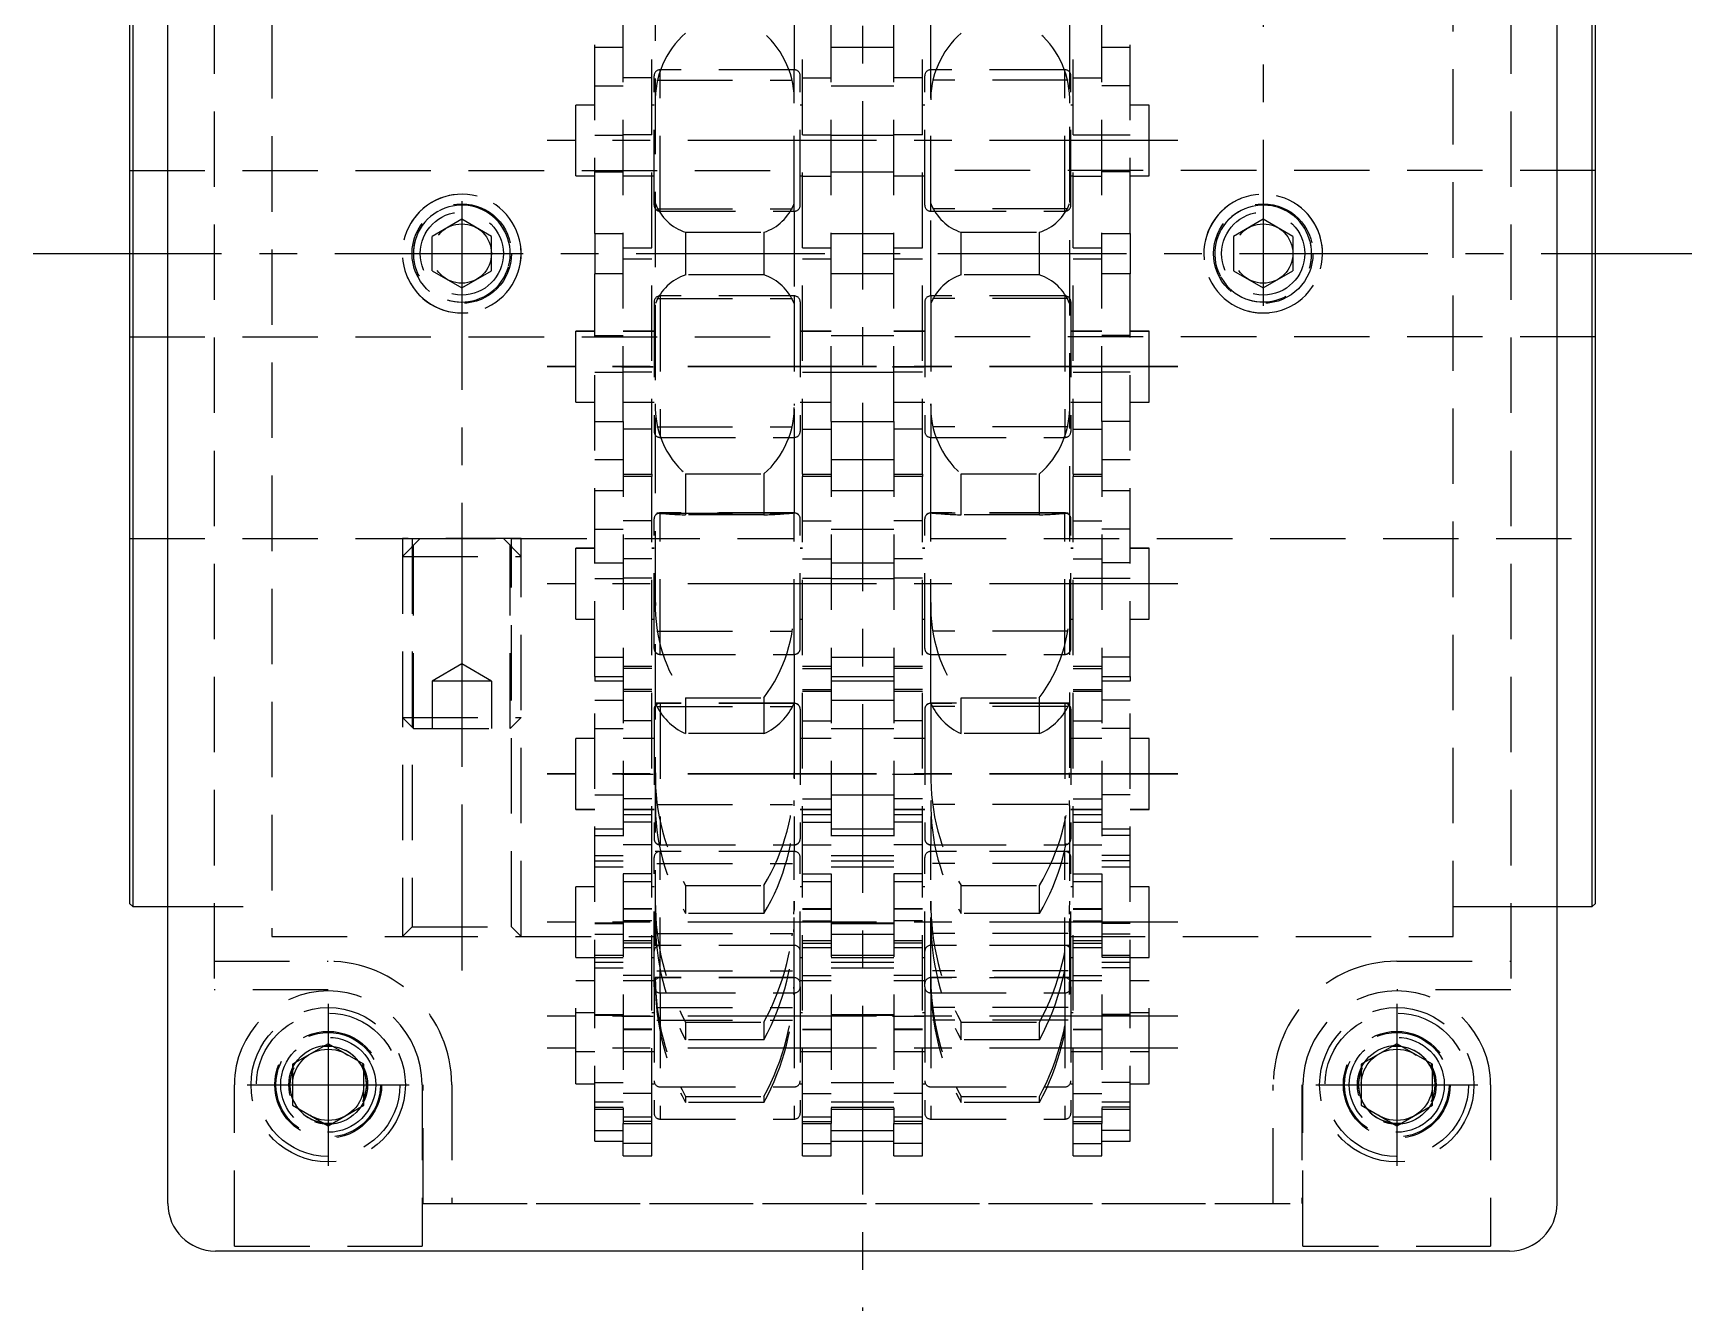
# Model space of a CAD drawing. Extents: x -8 to 371, y -8 to 402.
# Drawn here: x -8.1 to 131.6, y 224.2 to 331.8 of the extents above; entities that cross this region are included whole.
import ezdxf

# ---------------------------------------------------------------- set-up
doc = ezdxf.new("R2010")
doc.units = 0
doc.header["$LTSCALE"] = 0.5
doc.linetypes.add('CENTER', pattern=[50.8, 31.75, -6.35, 6.35, -6.35])
doc.linetypes.add('DASHED', pattern=[19.05, 12.7, -6.35])
for name, color, linetype in [('MSM_CENTER', 1, 'CENTER'), ('MSM_CONTINUOUS', 7, 'CONTINUOUS'), ('MSM_DASHED', 4, 'DASHED')]:
    doc.layers.add(name, color=color, linetype=linetype)

msp = doc.modelspace()

# ---------------------------------------------------------------- linework, layer by layer
at = {"layer": 'MSM_CENTER'}
for p, q in [((61.75, 402.26), (61.75, 224.18)), ((95.5, 373.6), (95.5, 308.82)), ((88.32, 322.75), (35.18, 322.75)), ((88.32, 322.74), (35.18, 322.74)), ((28, 317.62), (28, 252.85)), ((-8.1, 313.22), (131.6, 313.22)), ((88.32, 303.7), (35.18, 303.7)), ((88.32, 303.69), (35.18, 303.69)), ((41.48, 303.7), (44.12, 303.7)), ((41.48, 303.69), (44.12, 303.69)), ((59.22, 303.7), (56.58, 303.7)), ((59.22, 303.69), (56.58, 303.69)), ((64.28, 303.7), (66.92, 303.7)), ((64.28, 303.69), (66.92, 303.69)), ((82.02, 303.7), (79.38, 303.7)), ((82.02, 303.69), (79.38, 303.69)), ((88.32, 285.42), (35.18, 285.42)), ((88.32, 285.41), (35.18, 285.41)), ((88.32, 269.4), (35.18, 269.4)), ((88.32, 269.39), (35.18, 269.39)), ((41.48, 269.39), (44.12, 269.39)), ((41.48, 269.39), (44.12, 269.39)), ((59.22, 269.39), (56.58, 269.39)), ((59.22, 269.39), (56.58, 269.39)), ((64.28, 269.39), (66.92, 269.39)), ((64.28, 269.39), (66.92, 269.39)), ((82.02, 269.39), (79.38, 269.39)), ((82.02, 269.39), (79.38, 269.39)), ((88.32, 256.92), (35.18, 256.92)), ((88.32, 256.91), (35.18, 256.91)), ((16.75, 250.05), (16.75, 236.4)), ((88.32, 249), (35.18, 249)), ((88.32, 249), (35.18, 249)), ((41.48, 249), (44.12, 249)), ((59.22, 249), (56.58, 249)), ((64.28, 249), (66.92, 249)), ((82.02, 249), (79.38, 249)), ((106.75, 250.05), (106.75, 236.4)), ((88.32, 246.29), (35.18, 246.29)), ((9.93, 243.22), (23.58, 243.22)), ((99.93, 243.22), (113.58, 243.22))]:
    msp.add_line(p, q, dxfattribs=at)
at = {"layer": 'MSM_CONTINUOUS'}
for p, q in [((3.25, 233.22), (3.25, 393.22)), ((120.25, 233.22), (120.25, 393.22)), ((0, 367.94), (0, 258.5)), ((0.28, 368.22), (0.28, 258.22)), ((123.22, 258.22), (123.22, 368.22)), ((123.5, 258.5), (123.5, 367.94)), ((0, 258.5), (0.28, 258.22)), ((123.22, 258.22), (123.5, 258.5)), ((0.28, 258.22), (3.25, 258.22)), ((120.25, 258.22), (123.22, 258.22)), ((116.25, 229.22), (7.25, 229.22)), ((116.25, 229.22), (7.25, 229.22))]:
    msp.add_line(p, q, dxfattribs=at)
for centre, start, end in [((7.25, 233.22), 180, 270), ((7.25, 233.22), 180, 270), ((116.25, 233.22), 270, 0), ((116.25, 233.22), 270, 0)]:
    msp.add_arc(centre, 4, start, end, dxfattribs=at)
at = {"layer": 'MSM_DASHED'}
for p, q in [((44.3, 375.58), (44.3, 250.86)), ((79.2, 250.86), (79.2, 375.58)), ((7.15, 372.82), (7.15, 251.22)), ((116.35, 372.82), (116.35, 251.22)), ((12, 370.72), (12, 255.72)), ((111.5, 255.72), (111.5, 370.72)), ((39.2, 314.92), (39.2, 348.84)), ((84.3, 314.92), (84.3, 348.84)), ((41.6, 299.08), (41.6, 340.56)), ((59.1, 299.08), (59.1, 340.56)), ((64.4, 299.08), (64.4, 340.56)), ((81.9, 299.08), (81.9, 340.56)), ((56, 335.06), (56, 328.7)), ((67.5, 328.7), (67.5, 335.06)), ((44, 294.65), (44, 331.79)), ((56.7, 294.65), (56.7, 331.79)), ((66.8, 294.65), (66.8, 331.79)), ((79.5, 294.65), (79.5, 331.79)), ((41.6, 330.57), (39.2, 330.57)), ((64.4, 330.57), (59.1, 330.57)), ((84.3, 330.57), (81.9, 330.57)), ((56, 328.7), (44.7, 328.7)), ((44.7, 316.79), (44.7, 328.7)), ((56, 328.7), (44.7, 328.7)), ((44.7, 328.7), (44.7, 328.7)), ((56, 316.79), (56, 328.7)), ((67.5, 316.79), (67.5, 328.7)), ((78.8, 328.7), (67.5, 328.7)), ((78.8, 328.7), (67.5, 328.7)), ((78.81, 328.66), (78.79, 328.7)), ((78.8, 316.79), (78.8, 328.7)), ((78.8, 328.7), (78.8, 328.7)), ((39.2, 327.35), (41.6, 327.35)), ((44, 328.03), (41.6, 328.03)), ((44.2, 317.29), (44.2, 328.2)), ((44.2, 328.2), (44.2, 328.2)), ((44.44, 327.82), (55.86, 327.82)), ((56.5, 317.29), (56.5, 328.2)), ((56.5, 328.2), (56.5, 328.2)), ((56.7, 328.03), (59.1, 328.03)), ((59.1, 327.35), (64.4, 327.35)), ((66.8, 328.03), (64.4, 328.03)), ((67, 317.29), (67, 328.2)), ((67, 328.2), (67, 328.2)), ((79.06, 327.82), (67.64, 327.82)), ((79.3, 317.29), (79.3, 328.2)), ((79.3, 328.2), (79.3, 328.2)), ((79.5, 328.03), (81.9, 328.03)), ((84.3, 327.35), (81.9, 327.35)), ((39.2, 325.73), (37.6, 325.73)), ((37.6, 325.72), (37.6, 325.73)), ((37.6, 319.76), (37.6, 325.72)), ((39.2, 325.72), (37.6, 325.72)), ((44.2, 325.73), (44, 325.73)), ((44.2, 325.72), (44, 325.72)), ((56.7, 325.73), (56.5, 325.73)), ((56.7, 325.72), (56.5, 325.72)), ((67, 325.73), (66.8, 325.73)), ((67, 325.72), (66.8, 325.72)), ((79.5, 325.73), (79.3, 325.73)), ((79.5, 325.72), (79.3, 325.72)), ((85.9, 325.73), (84.3, 325.73)), ((85.9, 325.72), (84.3, 325.72)), ((85.9, 325.72), (85.9, 325.73)), ((85.9, 319.76), (85.9, 325.72)), ((39.2, 323.2), (41.6, 323.2)), ((44, 323.22), (41.6, 323.22)), ((56.7, 323.22), (59.1, 323.22)), ((59.1, 323.2), (64.4, 323.2)), ((66.8, 323.22), (64.4, 323.22)), ((79.5, 323.22), (81.9, 323.22)), ((84.3, 323.2), (81.9, 323.2)), ((0, 320.22), (56, 320.22)), ((39.2, 320.11), (41.6, 320.11)), ((59.1, 320.11), (64.4, 320.11)), ((123.5, 320.22), (67.5, 320.22)), ((84.3, 320.11), (81.9, 320.11)), ((37.6, 319.77), (39.2, 319.77)), ((37.6, 319.76), (39.2, 319.76)), ((44, 319.74), (41.6, 319.74)), ((44, 319.77), (44.2, 319.77)), ((44, 319.76), (44.2, 319.76)), ((56.5, 319.77), (56.7, 319.77)), ((56.5, 319.76), (56.7, 319.76)), ((56.7, 319.74), (59.1, 319.74)), ((66.8, 319.74), (64.4, 319.74)), ((66.8, 319.77), (67, 319.77)), ((66.8, 319.76), (67, 319.76)), ((79.3, 319.77), (79.5, 319.77)), ((79.3, 319.76), (79.5, 319.76)), ((79.5, 319.74), (81.9, 319.74)), ((84.3, 319.77), (85.9, 319.77)), ((84.3, 319.76), (85.9, 319.76)), ((28, 316.11), (25.5, 314.66)), ((30.5, 314.66), (28, 316.11)), ((44.44, 317), (55.86, 317)), ((44.7, 316.79), (56, 316.79)), ((44.7, 316.79), (56, 316.79)), ((56, 316.79), (56, 309.65)), ((67.5, 316.79), (78.8, 316.79)), ((67.5, 316.79), (78.8, 316.79)), ((67.5, 309.65), (67.5, 316.79)), ((79.06, 317), (67.64, 317)), ((95.5, 316.11), (93, 314.66)), ((98, 314.66), (95.5, 316.11)), ((25.5, 311.78), (25.5, 314.66)), ((30.5, 311.78), (30.5, 314.66)), ((39.2, 314.92), (41.6, 314.92)), ((39.2, 314.92), (39.2, 311.51)), ((46.85, 315.01), (53.45, 315.01)), ((46.85, 315.01), (46.85, 311.43)), ((53.45, 315.01), (53.45, 311.43)), ((59.1, 314.92), (64.4, 314.92)), ((70.05, 315.01), (76.65, 315.01)), ((70.05, 311.43), (70.05, 315.01)), ((76.65, 311.43), (76.65, 315.01)), ((81.9, 314.92), (84.3, 314.92)), ((84.3, 314.92), (84.3, 311.51)), ((93, 314.66), (93, 311.78)), ((98, 314.66), (98, 311.78)), ((41.6, 313.7), (44, 313.7)), ((56.7, 313.7), (59.1, 313.7)), ((64.4, 313.7), (66.8, 313.7)), ((79.5, 313.7), (81.9, 313.7)), ((25.5, 311.78), (28, 310.33)), ((28, 310.33), (30.5, 311.78)), ((44, 312.75), (41.6, 312.75)), ((59.1, 312.75), (56.7, 312.75)), ((66.8, 312.75), (64.4, 312.75)), ((81.9, 312.75), (79.5, 312.75)), ((93, 311.78), (95.5, 310.33)), ((95.5, 310.33), (98, 311.78)), ((39.2, 277.59), (39.2, 311.51)), ((41.6, 311.51), (39.2, 311.51)), ((53.45, 311.43), (46.85, 311.43)), ((64.4, 311.51), (59.1, 311.51)), ((76.65, 311.43), (70.05, 311.43)), ((84.3, 311.51), (81.9, 311.51)), ((84.3, 277.59), (84.3, 311.51)), ((44.2, 309.15), (44.2, 298.24)), ((44.2, 309.15), (44.2, 309.15)), ((44.44, 309.44), (55.86, 309.44)), ((44.7, 309.65), (44.7, 297.74)), ((56, 309.65), (44.7, 309.65)), ((56, 309.65), (44.7, 309.65)), ((44.7, 309.65), (44.7, 309.65)), ((56, 309.65), (56, 297.74)), ((56.5, 309.15), (56.5, 298.24)), ((56.5, 309.15), (56.5, 309.15)), ((67, 309.15), (67, 298.24)), ((67, 309.15), (67, 309.15)), ((67.5, 309.65), (67.5, 297.74)), ((78.8, 309.65), (67.5, 309.65)), ((78.8, 309.65), (67.5, 309.65)), ((79.06, 309.44), (67.64, 309.44)), ((78.8, 309.65), (78.8, 297.74)), ((78.8, 309.65), (78.8, 309.65)), ((79.3, 309.15), (79.3, 298.24)), ((79.3, 309.15), (79.3, 309.15)), ((0, 306.22), (56, 306.22)), ((39.2, 306.68), (37.6, 306.68)), ((37.6, 306.67), (37.6, 306.68)), ((39.2, 306.67), (37.6, 306.67)), ((37.6, 300.71), (37.6, 306.67)), ((39.2, 306.33), (41.6, 306.33)), ((44, 306.69), (41.6, 306.69)), ((44, 306.68), (41.6, 306.68)), ((44.2, 306.68), (41.6, 306.68)), ((44.2, 306.67), (41.6, 306.67)), ((44, 306.67), (41.6, 306.67)), ((59.1, 306.68), (56.5, 306.68)), ((59.1, 306.67), (56.5, 306.67)), ((56.7, 306.69), (59.1, 306.69)), ((59.1, 306.68), (56.7, 306.68)), ((59.1, 306.67), (56.7, 306.67)), ((59.1, 306.33), (64.4, 306.33)), ((66.8, 306.69), (64.4, 306.69)), ((66.8, 306.68), (64.4, 306.68)), ((67, 306.68), (64.4, 306.68)), ((67, 306.67), (64.4, 306.67)), ((66.8, 306.67), (64.4, 306.67)), ((123.5, 306.22), (67.5, 306.22)), ((81.9, 306.68), (79.3, 306.68)), ((81.9, 306.67), (79.3, 306.67)), ((79.5, 306.69), (81.9, 306.69)), ((81.9, 306.68), (79.5, 306.68)), ((81.9, 306.67), (79.5, 306.67)), ((84.3, 306.33), (81.9, 306.33)), ((85.9, 306.68), (84.3, 306.68)), ((85.9, 306.67), (84.3, 306.67)), ((85.9, 306.67), (85.9, 306.68)), ((85.9, 300.71), (85.9, 306.67)), ((39.2, 303.23), (41.6, 303.23)), ((44, 303.23), (41.6, 303.23)), ((56.7, 303.23), (59.1, 303.23)), ((59.1, 303.23), (64.4, 303.23)), ((66.8, 303.23), (64.4, 303.23)), ((79.5, 303.23), (81.9, 303.23)), ((84.3, 303.23), (81.9, 303.23)), ((37.6, 300.72), (39.2, 300.72)), ((37.6, 300.71), (39.2, 300.71)), ((41.6, 300.72), (44, 300.72)), ((41.6, 300.72), (44.2, 300.72)), ((41.6, 300.71), (44.2, 300.71)), ((41.6, 300.71), (44, 300.71)), ((56, 300.56), (56, 300.42)), ((56.5, 300.72), (59.1, 300.72)), ((56.5, 300.71), (59.1, 300.71)), ((56.7, 300.72), (59.1, 300.72)), ((56.7, 300.71), (59.1, 300.71)), ((64.4, 300.72), (66.8, 300.72)), ((64.4, 300.72), (67, 300.72)), ((64.4, 300.71), (67, 300.71)), ((64.4, 300.71), (66.8, 300.71)), ((67.5, 300.42), (67.5, 300.56)), ((79.3, 300.72), (81.9, 300.72)), ((79.3, 300.71), (81.9, 300.71)), ((79.5, 300.72), (81.9, 300.72)), ((79.5, 300.71), (81.9, 300.71)), ((84.3, 300.72), (85.9, 300.72)), ((84.3, 300.71), (85.9, 300.71)), ((39.2, 299.08), (41.6, 299.08)), ((41.6, 299.08), (41.6, 260.34)), ((59.1, 299.08), (59.1, 260.34)), ((59.1, 299.08), (64.4, 299.08)), ((64.4, 299.08), (64.4, 260.34)), ((81.9, 299.08), (81.9, 260.34)), ((84.3, 299.08), (81.9, 299.08)), ((44, 298.42), (41.6, 298.42)), ((44.44, 298.62), (55.86, 298.62)), ((44.69, 297.77), (44.71, 297.73)), ((44.7, 297.74), (56, 297.74)), ((44.7, 297.74), (56, 297.74)), ((56, 297.74), (56, 291.38)), ((56.7, 298.42), (59.1, 298.42)), ((66.8, 298.42), (64.4, 298.42)), ((67.5, 297.74), (78.8, 297.74)), ((67.5, 297.74), (78.8, 297.74)), ((67.5, 291.38), (67.5, 297.74)), ((79.06, 298.62), (67.64, 298.62)), ((78.79, 297.73), (78.8, 297.77)), ((79.5, 298.42), (81.9, 298.42)), ((39.2, 295.88), (41.6, 295.88)), ((59.1, 295.88), (64.4, 295.88)), ((81.9, 295.88), (84.3, 295.88)), ((41.6, 294.65), (44, 294.65)), ((44, 294.46), (41.6, 294.46)), ((44, 294.65), (44, 294.46)), ((44, 260.34), (44, 294.46)), ((46.85, 294.66), (46.85, 291.22)), ((46.85, 294.66), (53.45, 294.66)), ((53.45, 294.66), (53.45, 291.22)), ((56.7, 294.65), (56.7, 294.46)), ((56.7, 294.65), (59.1, 294.65)), ((56.7, 260.34), (56.7, 294.46)), ((59.1, 294.46), (56.7, 294.46)), ((64.4, 294.65), (66.8, 294.65)), ((66.8, 294.46), (64.4, 294.46)), ((66.8, 294.65), (66.8, 294.46)), ((66.8, 260.34), (66.8, 294.46)), ((70.05, 294.66), (76.65, 294.66)), ((70.05, 291.22), (70.05, 294.66)), ((76.65, 291.22), (76.65, 294.66)), ((79.5, 294.65), (79.5, 294.46)), ((79.5, 294.65), (81.9, 294.65)), ((79.5, 260.34), (79.5, 294.46)), ((81.9, 294.46), (79.5, 294.46)), ((41.6, 293.24), (39.2, 293.24)), ((64.4, 293.24), (59.1, 293.24)), ((84.3, 293.24), (81.9, 293.24)), ((44, 290.7), (41.6, 290.7)), ((44.2, 290.87), (44.2, 290.88)), ((44.2, 279.96), (44.2, 290.87)), ((55.87, 291.37), (44.43, 291.37)), ((44.43, 291.37), (44.44, 291.37)), ((44.44, 291.37), (55.86, 291.37)), ((56, 291.38), (44.7, 291.38)), ((44.7, 291.37), (44.7, 291.38)), ((56, 291.37), (44.7, 291.37)), ((44.7, 279.46), (44.7, 291.37)), ((53.45, 291.22), (46.85, 291.22)), ((55.86, 291.37), (55.87, 291.37)), ((56, 279.46), (56, 291.37)), ((56.5, 290.87), (56.5, 290.88)), ((56.5, 279.96), (56.5, 290.87)), ((56.7, 290.7), (59.1, 290.7)), ((66.8, 290.7), (64.4, 290.7)), ((67, 290.87), (67, 290.88)), ((67, 279.96), (67, 290.87)), ((78.8, 291.38), (67.5, 291.38)), ((78.8, 291.37), (67.5, 291.37)), ((67.5, 279.46), (67.5, 291.37)), ((79.07, 291.37), (67.63, 291.37)), ((67.63, 291.37), (67.64, 291.37)), ((79.06, 291.37), (67.64, 291.37)), ((76.65, 291.22), (70.05, 291.22)), ((78.8, 291.37), (78.8, 291.38)), ((78.8, 279.46), (78.8, 291.37)), ((79.06, 291.37), (79.07, 291.37)), ((79.3, 290.87), (79.3, 290.88)), ((79.3, 279.96), (79.3, 290.87)), ((79.5, 290.7), (81.9, 290.7)), ((0, 289.22), (23.82, 289.22)), ((23, 289.22), (23, 255.72)), ((24.5, 289.22), (23, 287.72)), ((23, 289.22), (33, 289.22)), ((33, 289.22), (23, 289.22)), ((23.81, 289.22), (23.81, 256.53)), ((24.5, 289.22), (31.5, 289.22)), ((33, 287.72), (31.5, 289.22)), ((32.17, 289.22), (56, 289.22)), ((32.19, 256.53), (32.19, 289.22)), ((33, 255.72), (33, 289.22)), ((39.2, 290.02), (41.6, 290.02)), ((59.1, 290.02), (64.4, 290.02)), ((67.5, 289.22), (123.5, 289.22)), ((84.3, 290.02), (81.9, 290.02)), ((23.92, 273.22), (23.92, 288.64)), ((32.08, 273.22), (32.08, 288.64)), ((39.2, 288.4), (37.6, 288.4)), ((37.6, 288.39), (37.6, 288.4)), ((39.2, 288.39), (37.6, 288.39)), ((37.6, 282.43), (37.6, 288.39)), ((44.2, 288.4), (44, 288.4)), ((44.2, 288.39), (44, 288.39)), ((56.7, 288.4), (56.5, 288.4)), ((56.7, 288.39), (56.5, 288.39)), ((67, 288.4), (66.8, 288.4)), ((67, 288.39), (66.8, 288.39)), ((79.5, 288.4), (79.3, 288.4)), ((79.5, 288.39), (79.3, 288.39)), ((85.9, 288.4), (84.3, 288.4)), ((85.9, 288.39), (84.3, 288.39)), ((85.9, 288.39), (85.9, 288.4)), ((85.9, 282.43), (85.9, 288.39)), ((23, 287.72), (33, 287.72)), ((39.2, 287.18), (41.6, 287.18)), ((44, 287.5), (41.6, 287.5)), ((56.7, 287.5), (59.1, 287.5)), ((59.1, 287.18), (64.4, 287.18)), ((66.8, 287.5), (64.4, 287.5)), ((79.5, 287.5), (81.9, 287.5)), ((84.3, 287.18), (81.9, 287.18)), ((39.2, 285.87), (41.6, 285.87)), ((44, 285.89), (41.6, 285.89)), ((56.7, 285.89), (59.1, 285.89)), ((59.1, 285.87), (64.4, 285.87)), ((66.8, 285.89), (64.4, 285.89)), ((79.5, 285.89), (81.9, 285.89)), ((84.3, 285.87), (81.9, 285.87)), ((37.6, 282.44), (39.2, 282.44)), ((37.6, 282.43), (39.2, 282.43)), ((44, 282.44), (44.2, 282.44)), ((44, 282.43), (44.2, 282.43)), ((56.5, 282.44), (56.7, 282.44)), ((56.5, 282.43), (56.7, 282.43)), ((66.8, 282.44), (67, 282.44)), ((66.8, 282.43), (67, 282.43)), ((79.3, 282.44), (79.5, 282.44)), ((79.3, 282.43), (79.5, 282.43)), ((84.3, 282.44), (85.9, 282.44)), ((84.3, 282.43), (85.9, 282.43)), ((44.44, 281.43), (55.86, 281.43)), ((79.06, 281.43), (67.64, 281.43)), ((44.7, 279.47), (56, 279.47)), ((44.7, 279.46), (56, 279.46)), ((56, 279.47), (56, 275.35)), ((67.5, 279.47), (78.8, 279.47)), ((67.5, 275.35), (67.5, 279.47)), ((67.5, 279.46), (78.8, 279.46)), ((28, 278.66), (25.5, 277.22)), ((30.5, 277.22), (28, 278.66)), ((39.2, 279.22), (41.6, 279.22)), ((44, 278.44), (41.6, 278.44)), ((44, 278.28), (41.6, 278.28)), ((59.1, 278.44), (56.7, 278.44)), ((56.7, 278.28), (59.1, 278.28)), ((59.1, 279.22), (64.4, 279.22)), ((66.8, 278.44), (64.4, 278.44)), ((66.8, 278.28), (64.4, 278.28)), ((81.9, 278.44), (79.5, 278.44)), ((79.5, 278.28), (81.9, 278.28)), ((84.3, 279.22), (81.9, 279.22)), ((25.5, 277.22), (25.5, 273.22)), ((30.5, 277.22), (25.5, 277.22)), ((28, 277.22), (28, 273.22)), ((30.5, 277.22), (30.5, 273.22)), ((39.2, 277.59), (39.2, 277.21)), ((39.2, 277.59), (41.6, 277.59)), ((39.2, 249.09), (39.2, 277.21)), ((41.6, 277.21), (39.2, 277.21)), ((59.1, 277.59), (64.4, 277.59)), ((64.4, 277.21), (59.1, 277.21)), ((81.9, 277.59), (84.3, 277.59)), ((84.3, 277.21), (81.9, 277.21)), ((84.3, 277.59), (84.3, 277.21)), ((84.3, 249.09), (84.3, 277.21)), ((39.2, 275.6), (41.6, 275.6)), ((44, 276.52), (41.6, 276.52)), ((41.6, 276.38), (44, 276.38)), ((56, 275.35), (44.3, 275.35)), ((56, 275.35), (44.7, 275.35)), ((44.7, 275.35), (44.7, 275.34)), ((56, 275.34), (44.7, 275.34)), ((44.7, 275.34), (44.7, 263.43)), ((46.85, 275.81), (53.45, 275.81)), ((46.85, 275.81), (46.85, 272.8)), ((53.45, 275.81), (53.45, 272.8)), ((56, 275.34), (56, 263.43)), ((56.7, 276.52), (59.1, 276.52)), ((56.7, 276.38), (59.1, 276.38)), ((59.1, 275.6), (64.4, 275.6)), ((66.8, 276.52), (64.4, 276.52)), ((64.4, 276.38), (66.8, 276.38)), ((78.8, 275.35), (67.5, 275.35)), ((79.2, 275.35), (67.5, 275.35)), ((78.8, 275.34), (67.5, 275.34)), ((67.5, 275.34), (67.5, 263.43)), ((70.05, 275.81), (76.65, 275.81)), ((70.05, 272.8), (70.05, 275.81)), ((76.65, 272.8), (76.65, 275.81)), ((78.8, 275.35), (78.8, 275.34)), ((78.8, 275.34), (78.8, 263.43)), ((79.5, 276.52), (81.9, 276.52)), ((79.5, 276.38), (81.9, 276.38)), ((84.3, 275.6), (81.9, 275.6)), ((23, 274.14), (23.92, 273.22)), ((23, 274.14), (33, 274.14)), ((32.08, 273.22), (33, 274.14)), ((44, 273.88), (41.6, 273.88)), ((44.2, 274.85), (44.2, 274.84)), ((44.2, 274.84), (44.2, 263.93)), ((44.44, 275.07), (55.86, 275.07)), ((56.5, 274.85), (56.5, 274.84)), ((56.5, 274.84), (56.5, 263.93)), ((56.7, 273.88), (59.1, 273.88)), ((66.8, 273.88), (64.4, 273.88)), ((67, 274.85), (67, 274.84)), ((67, 274.84), (67, 263.93)), ((79.06, 275.07), (67.64, 275.07)), ((79.3, 274.85), (79.3, 274.84)), ((79.3, 274.84), (79.3, 263.93)), ((79.5, 273.88), (81.9, 273.88)), ((23.92, 273.22), (32.08, 273.22)), ((39.2, 273.22), (41.6, 273.22)), ((53.45, 272.8), (46.85, 272.8)), ((59.1, 273.22), (64.4, 273.22)), ((76.65, 272.8), (70.05, 272.8)), ((84.3, 273.22), (81.9, 273.22)), ((39.2, 272.38), (37.6, 272.38)), ((37.6, 272.37), (37.6, 272.38)), ((39.2, 272.37), (37.6, 272.37)), ((37.6, 266.41), (37.6, 272.37)), ((44.2, 272.38), (41.6, 272.38)), ((44, 272.37), (41.6, 272.37)), ((44.2, 272.37), (41.6, 272.37)), ((44, 272.37), (41.6, 272.37)), ((59.1, 272.38), (56.5, 272.38)), ((59.1, 272.37), (56.5, 272.37)), ((59.1, 272.37), (56.7, 272.37)), ((59.1, 272.37), (56.7, 272.37)), ((67, 272.38), (64.4, 272.38)), ((66.8, 272.37), (64.4, 272.37)), ((67, 272.37), (64.4, 272.37)), ((66.8, 272.37), (64.4, 272.37)), ((81.9, 272.38), (79.3, 272.38)), ((81.9, 272.37), (79.3, 272.37)), ((81.9, 272.37), (79.5, 272.37)), ((81.9, 272.37), (79.5, 272.37)), ((85.9, 272.38), (84.3, 272.38)), ((85.9, 272.37), (84.3, 272.37)), ((85.9, 272.37), (85.9, 272.38)), ((85.9, 266.41), (85.9, 272.37)), ((39.2, 267.64), (41.6, 267.64)), ((44, 267.29), (41.6, 267.29)), ((56.7, 267.29), (59.1, 267.29)), ((59.1, 267.64), (64.4, 267.64)), ((66.8, 267.29), (64.4, 267.29)), ((79.5, 267.29), (81.9, 267.29)), ((84.3, 267.64), (81.9, 267.64)), ((37.6, 266.42), (39.2, 266.42)), ((37.6, 266.41), (39.2, 266.41)), ((41.6, 266.42), (44.2, 266.42)), ((41.6, 266.41), (44, 266.41)), ((41.6, 266.41), (44.2, 266.41)), ((41.6, 266.41), (44, 266.41)), ((44, 265.96), (41.6, 265.96)), ((44.44, 266.81), (55.86, 266.81)), ((56.5, 266.42), (59.1, 266.42)), ((56.5, 266.41), (59.1, 266.41)), ((56.7, 266.41), (59.1, 266.41)), ((56.7, 266.41), (59.1, 266.41)), ((59.1, 265.96), (56.7, 265.96)), ((64.4, 266.42), (67, 266.42)), ((64.4, 266.41), (66.8, 266.41)), ((64.4, 266.41), (67, 266.41)), ((64.4, 266.41), (66.8, 266.41)), ((66.8, 265.96), (64.4, 265.96)), ((79.06, 266.81), (67.64, 266.81)), ((79.3, 266.42), (81.9, 266.42)), ((79.3, 266.41), (81.9, 266.41)), ((79.5, 266.41), (81.9, 266.41)), ((79.5, 266.41), (81.9, 266.41)), ((81.9, 265.96), (79.5, 265.96)), ((84.3, 266.42), (85.9, 266.42)), ((84.3, 266.41), (85.9, 266.41)), ((41.6, 264.74), (39.2, 264.74)), ((39.2, 264.2), (41.6, 264.2)), ((44, 265.33), (41.6, 265.33)), ((56.7, 265.33), (59.1, 265.33)), ((64.4, 264.74), (59.1, 264.74)), ((59.1, 264.2), (64.4, 264.2)), ((66.8, 265.33), (64.4, 265.33)), ((79.5, 265.33), (81.9, 265.33)), ((84.3, 264.74), (81.9, 264.74)), ((84.3, 264.2), (81.9, 264.2)), ((44, 263.43), (41.6, 263.43)), ((56, 262.87), (44.3, 262.87)), ((44.7, 263.44), (56, 263.44)), ((44.7, 263.43), (56, 263.43)), ((56, 262.87), (44.7, 262.87)), ((44.7, 262.87), (44.7, 262.87)), ((56, 262.87), (44.7, 262.87)), ((44.7, 250.96), (44.7, 262.87)), ((56, 263.44), (56, 262.83)), ((56, 250.96), (56, 262.83)), ((56.7, 263.43), (59.1, 263.43)), ((66.8, 263.43), (64.4, 263.43)), ((67.5, 263.44), (78.8, 263.44)), ((67.5, 262.83), (67.5, 263.44)), ((67.5, 263.43), (78.8, 263.43)), ((78.8, 262.87), (67.5, 262.87)), ((78.8, 262.87), (67.5, 262.87)), ((79.2, 262.87), (67.5, 262.87)), ((67.5, 250.96), (67.5, 262.83)), ((78.8, 262.87), (78.8, 262.87)), ((78.8, 250.96), (78.8, 262.87)), ((79.5, 263.43), (81.9, 263.43)), ((39.2, 262.52), (41.6, 262.52)), ((39.2, 262.09), (41.6, 262.09)), ((39.2, 261.58), (41.6, 261.58)), ((44.2, 262.37), (44.2, 262.37)), ((44.2, 251.46), (44.2, 262.37)), ((44.44, 261.86), (55.86, 261.86)), ((56.5, 262.37), (56.5, 262.37)), ((56.5, 251.46), (56.5, 262.37)), ((59.1, 262.52), (64.4, 262.52)), ((59.1, 262.09), (64.4, 262.09)), ((59.1, 261.58), (64.4, 261.58)), ((67, 262.37), (67, 262.37)), ((67, 251.46), (67, 262.37)), ((79.06, 261.86), (67.64, 261.86)), ((79.3, 262.37), (79.3, 262.37)), ((79.3, 251.46), (79.3, 262.37)), ((84.3, 262.52), (81.9, 262.52)), ((84.3, 262.09), (81.9, 262.09)), ((81.9, 261.58), (84.3, 261.58)), ((39.2, 259.9), (37.6, 259.9)), ((37.6, 259.89), (37.6, 259.9)), ((39.2, 259.89), (37.6, 259.89)), ((37.6, 253.93), (37.6, 259.89)), ((44, 260.98), (41.6, 260.98)), ((41.6, 260.34), (41.6, 239.95)), ((41.6, 260.34), (44, 260.34)), ((44, 239.95), (44, 260.34)), ((44.2, 259.9), (44, 259.9)), ((44.2, 259.89), (44, 259.89)), ((46.85, 260), (53.45, 260)), ((46.85, 260), (46.85, 257.65)), ((53.45, 260), (53.45, 257.65)), ((56.7, 259.9), (56.5, 259.9)), ((56.7, 259.89), (56.5, 259.89)), ((56.7, 260.98), (59.1, 260.98)), ((56.7, 239.95), (56.7, 260.34)), ((56.7, 260.34), (59.1, 260.34)), ((59.1, 260.34), (59.1, 239.95)), ((66.8, 260.98), (64.4, 260.98)), ((64.4, 260.34), (64.4, 239.95)), ((64.4, 260.34), (66.8, 260.34)), ((66.8, 239.95), (66.8, 260.34)), ((67, 259.9), (66.8, 259.9)), ((67, 259.89), (66.8, 259.89)), ((70.05, 260), (76.65, 260)), ((70.05, 257.65), (70.05, 260)), ((76.65, 257.65), (76.65, 260)), ((79.5, 259.9), (79.3, 259.9)), ((79.5, 259.89), (79.3, 259.89)), ((79.5, 260.98), (81.9, 260.98)), ((79.5, 239.95), (79.5, 260.34)), ((79.5, 260.34), (81.9, 260.34)), ((81.9, 260.34), (81.9, 239.95)), ((85.9, 259.9), (84.3, 259.9)), ((85.9, 259.89), (84.3, 259.89)), ((85.9, 259.89), (85.9, 259.9)), ((85.9, 253.93), (85.9, 259.89)), ((56, 258.69), (55.99, 257.93)), ((67.51, 257.93), (67.5, 258.69)), ((3.25, 258.22), (7.15, 258.22)), ((3.25, 258.22), (7.15, 258.22)), ((3.25, 258.22), (12, 258.22)), ((44, 258.05), (41.6, 258.05)), ((44, 258.01), (41.6, 258.01)), ((53.45, 257.65), (46.85, 257.65)), ((59.1, 258.05), (56.7, 258.05)), ((56.7, 258.01), (59.1, 258.01)), ((66.8, 258.05), (64.4, 258.05)), ((66.8, 258.01), (64.4, 258.01)), ((76.65, 257.65), (70.05, 257.65)), ((81.9, 258.05), (79.5, 258.05)), ((79.5, 258.01), (81.9, 258.01)), ((111.5, 258.22), (120.25, 258.22)), ((116.35, 258.22), (120.25, 258.22)), ((116.35, 258.22), (120.25, 258.22)), ((12, 255.72), (23.01, 255.72)), ((23.81, 256.53), (23, 255.72)), ((23.01, 255.72), (44.3, 255.72)), ((23.81, 256.53), (32.19, 256.53)), ((33, 255.72), (32.19, 256.53)), ((41.6, 256.82), (39.2, 256.82)), ((39.2, 256.8), (41.6, 256.8)), ((39.2, 255.91), (41.6, 255.91)), ((44, 257.02), (41.6, 257.02)), ((44.44, 255.96), (55.86, 255.96)), ((55.84, 255.77), (55.86, 255.96)), ((56.7, 257.02), (59.1, 257.02)), ((64.4, 256.82), (59.1, 256.82)), ((59.1, 256.8), (64.4, 256.8)), ((59.1, 255.91), (64.4, 255.91)), ((66.8, 257.02), (64.4, 257.02)), ((67.64, 255.96), (67.66, 255.77)), ((79.06, 255.96), (67.64, 255.96)), ((79.2, 255.72), (111.5, 255.72)), ((79.5, 257.02), (81.9, 257.02)), ((84.3, 256.82), (81.9, 256.82)), ((84.3, 256.8), (81.9, 256.8)), ((84.3, 255.91), (81.9, 255.91)), ((44, 255.33), (41.6, 255.33)), ((44, 255.16), (41.6, 255.16)), ((41.6, 254.79), (44, 254.79)), ((56, 254.96), (44.3, 254.96)), ((56, 254.96), (44.7, 254.96)), ((56, 254.96), (44.7, 254.96)), ((59.1, 255.33), (56.7, 255.33)), ((56.7, 255.16), (59.1, 255.16)), ((56.7, 254.79), (59.1, 254.79)), ((66.8, 255.33), (64.4, 255.33)), ((66.8, 255.16), (64.4, 255.16)), ((64.4, 254.79), (66.8, 254.79)), ((78.8, 254.96), (67.5, 254.96)), ((78.8, 254.96), (67.5, 254.96)), ((79.2, 254.96), (67.5, 254.96)), ((81.9, 255.33), (79.5, 255.33)), ((79.5, 255.16), (81.9, 255.16)), ((79.5, 254.79), (81.9, 254.79)), ((7.15, 253.62), (16.75, 253.62)), ((37.6, 253.94), (39.2, 253.94)), ((37.6, 253.93), (39.2, 253.93)), ((41.6, 254.11), (39.2, 254.11)), ((39.2, 253.95), (41.6, 253.95)), ((39.2, 253.54), (41.6, 253.54)), ((39.2, 253.08), (41.6, 253.08)), ((44, 253.94), (44.2, 253.94)), ((44, 253.93), (44.2, 253.93)), ((56.5, 253.94), (56.7, 253.94)), ((56.5, 253.93), (56.7, 253.93)), ((64.4, 254.11), (59.1, 254.11)), ((59.1, 253.95), (64.4, 253.95)), ((59.1, 253.54), (64.4, 253.54)), ((59.1, 253.08), (64.4, 253.08)), ((66.8, 253.94), (67, 253.94)), ((66.8, 253.93), (67, 253.93)), ((79.3, 253.94), (79.5, 253.94)), ((79.3, 253.93), (79.5, 253.93)), ((84.3, 254.11), (81.9, 254.11)), ((84.3, 253.95), (81.9, 253.95)), ((81.9, 253.54), (84.3, 253.54)), ((84.3, 253.08), (81.9, 253.08)), ((84.3, 253.94), (85.9, 253.94)), ((84.3, 253.93), (85.9, 253.93)), ((106.75, 253.62), (116.35, 253.62)), ((39.2, 251.98), (37.6, 251.98)), ((37.6, 251.98), (37.6, 251.98)), ((37.6, 243.31), (37.6, 251.98)), ((39.2, 251.98), (37.6, 251.98)), ((44, 252.43), (41.6, 252.43)), ((44.2, 251.98), (41.6, 251.98)), ((44.2, 251.98), (41.6, 251.98)), ((44, 251.98), (41.6, 251.98)), ((44.2, 251.46), (44.2, 240.83)), ((56, 252.25), (44.3, 252.25)), ((44.44, 252.82), (55.86, 252.82)), ((56, 252.24), (44.7, 252.24)), ((59.1, 251.98), (56.5, 251.98)), ((59.1, 251.98), (56.5, 251.98)), ((56.5, 251.46), (56.5, 240.83)), ((56.7, 252.43), (59.1, 252.43)), ((59.1, 251.98), (56.7, 251.98)), ((66.8, 252.43), (64.4, 252.43)), ((67, 251.98), (64.4, 251.98)), ((67, 251.98), (64.4, 251.98)), ((66.8, 251.98), (64.4, 251.98)), ((67, 251.46), (67, 240.83)), ((79.2, 252.25), (67.5, 252.25)), ((78.8, 252.24), (67.5, 252.24)), ((79.06, 252.82), (67.64, 252.82)), ((81.9, 251.98), (79.3, 251.98)), ((81.9, 251.98), (79.3, 251.98)), ((79.3, 251.46), (79.3, 240.83)), ((79.5, 252.43), (81.9, 252.43)), ((81.9, 251.98), (79.5, 251.98)), ((85.9, 251.98), (84.3, 251.98)), ((85.9, 251.98), (84.3, 251.98)), ((85.9, 251.98), (85.9, 251.98)), ((85.9, 243.31), (85.9, 251.98)), ((16.75, 251.22), (7.15, 251.22)), ((44.7, 250.96), (56, 250.96)), ((44.7, 250.96), (44.7, 240.33)), ((44.7, 250.96), (56, 250.96)), ((56, 250.96), (56, 240.33)), ((67.5, 250.96), (78.8, 250.96)), ((67.5, 250.96), (67.5, 240.33)), ((67.5, 250.96), (78.8, 250.96)), ((78.8, 250.96), (78.8, 240.33)), ((116.35, 251.22), (106.75, 251.22)), ((39.2, 249.27), (37.6, 249.27)), ((39.2, 249.13), (41.6, 249.13)), ((39.2, 238.47), (39.2, 249.13)), ((39.2, 249.09), (41.6, 249.09)), ((44.2, 249.27), (44, 249.27)), ((44.44, 249.74), (55.86, 249.74)), ((56.7, 249.27), (56.5, 249.27)), ((59.1, 249.13), (64.4, 249.13)), ((59.1, 249.09), (64.4, 249.09)), ((67, 249.27), (66.8, 249.27)), ((79.06, 249.74), (67.64, 249.74)), ((79.5, 249.27), (79.3, 249.27)), ((84.3, 249.13), (81.9, 249.13)), ((81.9, 249.09), (84.3, 249.09)), ((85.9, 249.27), (84.3, 249.27)), ((84.3, 238.47), (84.3, 249.13)), ((44, 247.9), (41.6, 247.9)), ((41.6, 247.87), (44, 247.87)), ((44.44, 248.66), (55.86, 248.66)), ((46.85, 248.49), (53.45, 248.49)), ((46.85, 248.49), (46.85, 247)), ((53.45, 248.49), (53.45, 247)), ((56.7, 247.9), (59.1, 247.9)), ((56.7, 247.87), (59.1, 247.87)), ((66.8, 247.9), (64.4, 247.9)), ((64.4, 247.87), (66.8, 247.87)), ((79.06, 248.66), (67.64, 248.66)), ((70.05, 248.49), (76.65, 248.49)), ((70.05, 247), (70.05, 248.49)), ((76.65, 247), (76.65, 248.49)), ((79.5, 247.9), (81.9, 247.9)), ((79.5, 247.87), (81.9, 247.87)), ((16.75, 246.68), (13.75, 244.95)), ((19.75, 244.95), (16.75, 246.68)), ((37.6, 246.02), (39.2, 246.02)), ((37.6, 246.02), (39.2, 246.02)), ((41.6, 246.02), (44.2, 246.02)), ((41.6, 246.02), (44.2, 246.02)), ((41.6, 246.02), (44, 246.02)), ((53.45, 247), (46.85, 247)), ((56.5, 246.02), (59.1, 246.02)), ((56.5, 246.02), (59.1, 246.02)), ((56.7, 246.02), (59.1, 246.02)), ((64.4, 246.02), (67, 246.02)), ((64.4, 246.02), (67, 246.02)), ((64.4, 246.02), (66.8, 246.02)), ((76.65, 247), (70.05, 247)), ((79.3, 246.02), (81.9, 246.02)), ((79.3, 246.02), (81.9, 246.02)), ((79.5, 246.02), (81.9, 246.02)), ((84.3, 246.02), (85.9, 246.02)), ((84.3, 246.02), (85.9, 246.02)), ((106.75, 246.68), (103.75, 244.95)), ((109.75, 244.95), (106.75, 246.68)), ((13.75, 244.95), (13.75, 241.49)), ((19.75, 241.49), (19.75, 244.95)), ((103.75, 244.95), (103.75, 241.49)), ((109.75, 241.49), (109.75, 244.95)), ((8.85, 229.64), (8.85, 243.22)), ((24.65, 243.22), (24.65, 229.64)), ((24.75, 233.22), (24.75, 243.22)), ((27.15, 243.22), (27.15, 233.22)), ((37.6, 243.31), (39.2, 243.31)), ((39.2, 243.4), (41.6, 243.4)), ((44, 243.31), (44.2, 243.31)), ((56.5, 243.31), (56.7, 243.31)), ((59.1, 243.4), (64.4, 243.4)), ((66.8, 243.31), (67, 243.31)), ((79.3, 243.31), (79.5, 243.31)), ((84.3, 243.4), (81.9, 243.4)), ((84.3, 243.31), (85.9, 243.31)), ((96.35, 233.22), (96.35, 243.22)), ((98.75, 243.22), (98.75, 233.22)), ((98.85, 229.64), (98.85, 243.22)), ((114.65, 243.22), (114.65, 229.64)), ((41.6, 241.75), (39.2, 241.75)), ((44, 242.48), (41.6, 242.48)), ((44.7, 243.05), (56, 243.05)), ((44.7, 243.05), (56, 243.05)), ((46.85, 242.23), (53.45, 242.23)), ((46.85, 242.23), (46.85, 241.72)), ((53.45, 241.72), (46.85, 241.72)), ((53.45, 242.23), (53.45, 241.72)), ((56.7, 242.48), (59.1, 242.48)), ((64.4, 241.75), (59.1, 241.75)), ((66.8, 242.48), (64.4, 242.48)), ((67.5, 243.05), (78.8, 243.05)), ((67.5, 243.05), (78.8, 243.05)), ((70.05, 242.23), (76.65, 242.23)), ((70.05, 241.72), (70.05, 242.23)), ((76.65, 241.72), (70.05, 241.72)), ((76.65, 241.72), (76.65, 242.23)), ((79.5, 242.48), (81.9, 242.48)), ((84.3, 241.75), (81.9, 241.75)), ((13.75, 241.49), (16.75, 239.76)), ((16.75, 239.76), (19.75, 241.49)), ((39.2, 241.34), (41.6, 241.34)), ((39.2, 241.18), (41.6, 241.18)), ((39.2, 241.18), (41.6, 241.18)), ((44, 240.5), (41.6, 240.5)), ((44.7, 240.33), (56, 240.33)), ((59.1, 240.5), (56.7, 240.5)), ((59.1, 241.34), (64.4, 241.34)), ((59.1, 241.18), (64.4, 241.18)), ((59.1, 241.18), (64.4, 241.18)), ((66.8, 240.5), (64.4, 240.5)), ((67.5, 240.33), (78.8, 240.33)), ((81.9, 240.5), (79.5, 240.5)), ((84.3, 241.34), (81.9, 241.34)), ((81.9, 241.18), (84.3, 241.18)), ((81.9, 241.18), (84.3, 241.18)), ((103.75, 241.49), (106.75, 239.76)), ((106.75, 239.76), (109.75, 241.49)), ((39.2, 239.38), (41.6, 239.38)), ((44, 240.13), (41.6, 240.13)), ((41.6, 239.96), (44, 239.96)), ((41.6, 237.24), (41.6, 239.96)), ((41.6, 239.95), (44, 239.95)), ((44, 237.24), (44, 239.96)), ((56.7, 240.13), (59.1, 240.13)), ((56.7, 239.96), (59.1, 239.96)), ((56.7, 237.24), (56.7, 239.96)), ((56.7, 239.95), (59.1, 239.95)), ((59.1, 237.24), (59.1, 239.96)), ((59.1, 239.38), (64.4, 239.38)), ((66.8, 240.13), (64.4, 240.13)), ((64.4, 239.96), (66.8, 239.96)), ((64.4, 237.24), (64.4, 239.96)), ((64.4, 239.95), (66.8, 239.95)), ((66.8, 237.24), (66.8, 239.96)), ((79.5, 240.13), (81.9, 240.13)), ((79.5, 239.96), (81.9, 239.96)), ((79.5, 237.24), (79.5, 239.96)), ((79.5, 239.95), (81.9, 239.95)), ((81.9, 237.24), (81.9, 239.96)), ((84.3, 239.38), (81.9, 239.38)), ((39.2, 238.47), (41.6, 238.47)), ((44, 238.27), (41.6, 238.27)), ((56.7, 238.27), (59.1, 238.27)), ((59.1, 238.47), (64.4, 238.47)), ((66.8, 238.27), (64.4, 238.27)), ((79.5, 238.27), (81.9, 238.27)), ((81.9, 238.47), (84.3, 238.47)), ((41.6, 237.24), (44, 237.24)), ((56.7, 237.24), (59.1, 237.24)), ((64.4, 237.24), (66.8, 237.24)), ((79.5, 237.24), (81.9, 237.24)), ((24.75, 233.22), (98.75, 233.22)), ((27.15, 233.22), (96.35, 233.22)), ((8.85, 229.64), (24.65, 229.64)), ((98.85, 229.64), (114.65, 229.64))]:
    msp.add_line(p, q, dxfattribs=at)
for centre, radius in [((28, 313.22), 4.19), ((95.5, 313.22), 4.19), ((28, 313.22), 3.5), ((95.5, 313.22), 3.5), ((28, 313.22), 2.5), ((95.5, 313.22), 2.5), ((16.75, 243.22), 6.5), ((16.75, 243.22), 6.04), ((106.75, 243.22), 6.5), ((106.75, 243.22), 6.04), ((16.75, 243.22), 4.5), ((16.75, 243.22), 4.4), ((106.75, 243.22), 4.5), ((106.75, 243.22), 4.4), ((16.75, 243.22), 4), ((16.75, 243.22), 3.32), ((16.75, 243.22), 3), ((106.75, 243.22), 4), ((106.75, 243.22), 3.32), ((106.75, 243.22), 3)]:
    msp.add_circle(centre, radius, dxfattribs=at)
for centre, radius, start, end in [((51.84, 326.12), 7.55, 131.4039, 181.8307), ((48.46, 326.12), 7.55, 358.1693, 48.5961), ((75.04, 326.12), 7.55, 131.4039, 181.8307), ((71.66, 326.12), 7.55, 358.1693, 48.5961), ((44.7, 328.2), 0.5, 90, 180), ((44.7, 328.2), 0.5, 90, 180), ((56, 328.2), 0.5, 0, 90), ((56, 328.2), 0.5, 0, 90), ((67.5, 328.2), 0.5, 90, 180), ((67.5, 328.2), 0.5, 90, 180), ((78.8, 328.2), 0.5, 0, 90), ((78.8, 328.2), 0.5, 0, 90), ((28, 313.22), 5, 345, 285), ((28, 313.22), 5, 75, 15), ((28, 313.22), 4.08, 345, 285), ((28, 313.22), 4.08, 255, 195), ((44.7, 317.29), 0.5, 180, 270), ((44.7, 317.29), 0.5, 180, 270), ((48.1, 318.88), 4.06, 200.8138, 252.1649), ((52.2, 318.88), 4.06, 287.8351, 339.1862), ((56, 317.29), 0.5, 270, 0), ((56, 317.29), 0.5, 270, 0), ((67.5, 317.29), 0.5, 180, 270), ((67.5, 317.29), 0.5, 180, 270), ((71.3, 318.88), 4.06, 200.8138, 252.1649), ((75.4, 318.88), 4.06, 287.8351, 339.1862), ((78.8, 317.29), 0.5, 270, 0), ((78.8, 317.29), 0.5, 270, 0), ((95.5, 313.22), 5, 345, 285), ((95.5, 313.22), 5, 255, 195), ((95.5, 313.22), 4.08, 345, 285), ((95.5, 313.22), 4.08, 75, 15), ((48.1, 307.56), 4.06, 107.8351, 159.1862), ((52.2, 307.56), 4.06, 20.8138, 72.1649), ((71.3, 307.56), 4.06, 107.8351, 159.1862), ((75.4, 307.56), 4.06, 20.8138, 72.1649), ((44.7, 309.15), 0.5, 90, 180), ((44.7, 309.15), 0.5, 90, 180), ((56, 309.15), 0.5, 0, 90), ((56, 309.15), 0.5, 0, 90), ((67.5, 309.15), 0.5, 90, 180), ((67.5, 309.15), 0.5, 90, 180), ((78.8, 309.15), 0.5, 0, 90), ((78.8, 309.15), 0.5, 0, 90), ((51.84, 300.32), 7.55, 178.1693, 228.5961), ((48.46, 300.32), 7.55, 311.4039, 1.8307), ((75.04, 300.32), 7.55, 178.1693, 228.5961), ((71.66, 300.32), 7.55, 311.4039, 1.8307), ((44.7, 298.24), 0.5, 180, 270), ((44.7, 298.24), 0.5, 180, 270), ((56, 298.24), 0.5, 270, 0), ((56, 298.24), 0.5, 270, 0), ((67.5, 298.24), 0.5, 180, 270), ((67.5, 298.24), 0.5, 180, 270), ((78.8, 298.24), 0.5, 270, 0), ((78.8, 298.24), 0.5, 270, 0), ((44.7, 290.88), 0.5, 90, 180), ((44.7, 290.87), 0.5, 90, 180), ((47.74, 325.16), 33.95, 264.4065, 268.5019), ((52.56, 325.16), 33.95, 271.4981, 275.5935), ((56, 290.88), 0.5, 0, 90), ((56, 290.87), 0.5, 0, 90), ((67.5, 290.88), 0.5, 90, 180), ((67.5, 290.87), 0.5, 90, 180), ((70.94, 325.16), 33.95, 264.4065, 268.5019), ((75.76, 325.16), 33.95, 271.4981, 275.5935), ((78.8, 290.88), 0.5, 0, 90), ((78.8, 290.87), 0.5, 0, 90), ((56.98, 283.45), 12.68, 178.2484, 217.0299), ((43.32, 283.45), 12.68, 322.9701, 1.7516), ((80.18, 283.45), 12.68, 178.2484, 217.0299), ((66.52, 283.45), 12.68, 322.9701, 1.7516), ((44.7, 279.97), 0.5, 180, 270), ((44.7, 279.96), 0.5, 180, 270), ((56, 279.97), 0.5, 270, 0), ((56, 279.96), 0.5, 270, 0), ((67.5, 279.97), 0.5, 180, 270), ((67.5, 279.96), 0.5, 180, 270), ((78.8, 279.97), 0.5, 270, 0), ((78.8, 279.96), 0.5, 270, 0), ((44.7, 274.85), 0.5, 90, 180), ((44.7, 274.84), 0.5, 90, 180), ((48.83, 277.31), 4.93, 203.4675, 246.3026), ((51.47, 277.31), 4.93, 293.6974, 336.5325), ((56, 274.85), 0.5, 0, 90), ((56, 274.84), 0.5, 0, 90), ((67.5, 274.85), 0.5, 90, 180), ((67.5, 274.84), 0.5, 90, 180), ((72.03, 277.31), 4.93, 203.4675, 246.3026), ((74.67, 277.31), 4.93, 293.6974, 336.5325), ((78.8, 274.85), 0.5, 0, 90), ((78.8, 274.84), 0.5, 0, 90), ((62.04, 269.17), 17.74, 178.9435, 211.1313), ((38.26, 269.17), 17.74, 328.8687, 1.0565), ((85.24, 269.17), 17.74, 178.9435, 211.1313), ((61.46, 269.17), 17.74, 328.8687, 1.0565), ((62.04, 266.82), 17.74, 178.9435, 211.1313), ((38.26, 266.82), 17.74, 328.8687, 1.0565), ((85.24, 266.82), 17.74, 178.9435, 211.1313), ((61.46, 266.82), 17.74, 328.8687, 1.0565), ((44.7, 263.94), 0.5, 180, 270), ((44.7, 263.93), 0.5, 180, 270), ((44.7, 262.37), 0.5, 90, 180), ((44.7, 262.37), 0.5, 90, 180), ((56, 263.94), 0.5, 270, 0), ((56, 263.93), 0.5, 270, 0), ((56, 262.37), 0.5, 0, 90), ((56, 262.37), 0.5, 0, 90), ((67.5, 263.94), 0.5, 180, 270), ((67.5, 263.93), 0.5, 180, 270), ((67.5, 262.37), 0.5, 90, 180), ((67.5, 262.37), 0.5, 90, 180), ((78.8, 263.94), 0.5, 270, 0), ((78.8, 263.93), 0.5, 270, 0), ((78.8, 262.37), 0.5, 0, 90), ((78.8, 262.37), 0.5, 0, 90), ((65.25, 258.51), 20.95, 179.5079, 208.5771), ((35.05, 258.51), 20.95, 331.4229, 0.4921), ((88.45, 258.51), 20.95, 179.5079, 208.5771), ((58.25, 258.51), 20.95, 331.4229, 0.4921), ((65.25, 257.03), 20.95, 179.5079, 208.5771), ((35.05, 257.03), 20.95, 331.4229, 0.4921), ((88.45, 257.03), 20.95, 179.5079, 208.5771), ((58.25, 257.03), 20.95, 331.4229, 0.4921), ((44.7, 254.46), 0.5, 90, 180), ((44.7, 254.46), 0.5, 90, 180), ((56, 254.46), 0.5, 0, 90), ((56, 254.46), 0.5, 0, 90), ((67.5, 254.46), 0.5, 90, 180), ((67.5, 254.46), 0.5, 90, 180), ((78.8, 254.46), 0.5, 0, 90), ((78.8, 254.46), 0.5, 0, 90), ((16.75, 243.22), 10.4, 0, 90), ((106.75, 243.22), 10.4, 90, 180), ((44.7, 251.74), 0.5, 90, 180), ((44.7, 251.46), 0.5, 180, 270), ((65.46, 252.3), 21.16, 180.1443, 208.4335), ((65.46, 251.79), 21.16, 180.1443, 208.4335), ((34.84, 252.3), 21.16, 331.5665, 359.8557), ((34.84, 251.79), 21.16, 331.5665, 359.8557), ((56, 251.74), 0.5, 0, 90), ((56, 251.46), 0.5, 270, 0), ((67.5, 251.74), 0.5, 90, 180), ((67.5, 251.46), 0.5, 180, 270), ((88.66, 252.3), 21.16, 180.1443, 208.4335), ((88.66, 251.79), 21.16, 180.1443, 208.4335), ((58.04, 252.3), 21.16, 331.5665, 359.8557), ((58.04, 251.79), 21.16, 331.5665, 359.8557), ((78.8, 251.74), 0.5, 0, 90), ((78.8, 251.46), 0.5, 270, 0), ((16.75, 243.22), 7.9, 0, 180), ((44.7, 251.46), 0.5, 180, 270), ((56, 251.46), 0.5, 270, 0), ((67.5, 251.46), 0.5, 180, 270), ((78.8, 251.46), 0.5, 270, 0), ((106.75, 243.22), 7.9, 0, 180), ((16.75, 243.22), 3.23, 345, 285), ((16.75, 243.22), 3.23, 165, 105), ((106.75, 243.22), 3.23, 345, 285), ((106.75, 243.22), 3.23, 165, 105), ((44.7, 243.55), 0.5, 180, 270), ((44.7, 243.55), 0.5, 180, 270), ((56, 243.55), 0.5, 270, 0), ((56, 243.55), 0.5, 270, 0), ((67.5, 243.55), 0.5, 180, 270), ((67.5, 243.55), 0.5, 180, 270), ((78.8, 243.55), 0.5, 270, 0), ((78.8, 243.55), 0.5, 270, 0), ((44.7, 240.83), 0.5, 180, 270), ((56, 240.83), 0.5, 270, 0), ((67.5, 240.83), 0.5, 180, 270), ((78.8, 240.83), 0.5, 270, 0)]:
    msp.add_arc(centre, radius, start, end, dxfattribs=at)

doc.saveas('drawing.dxf')
